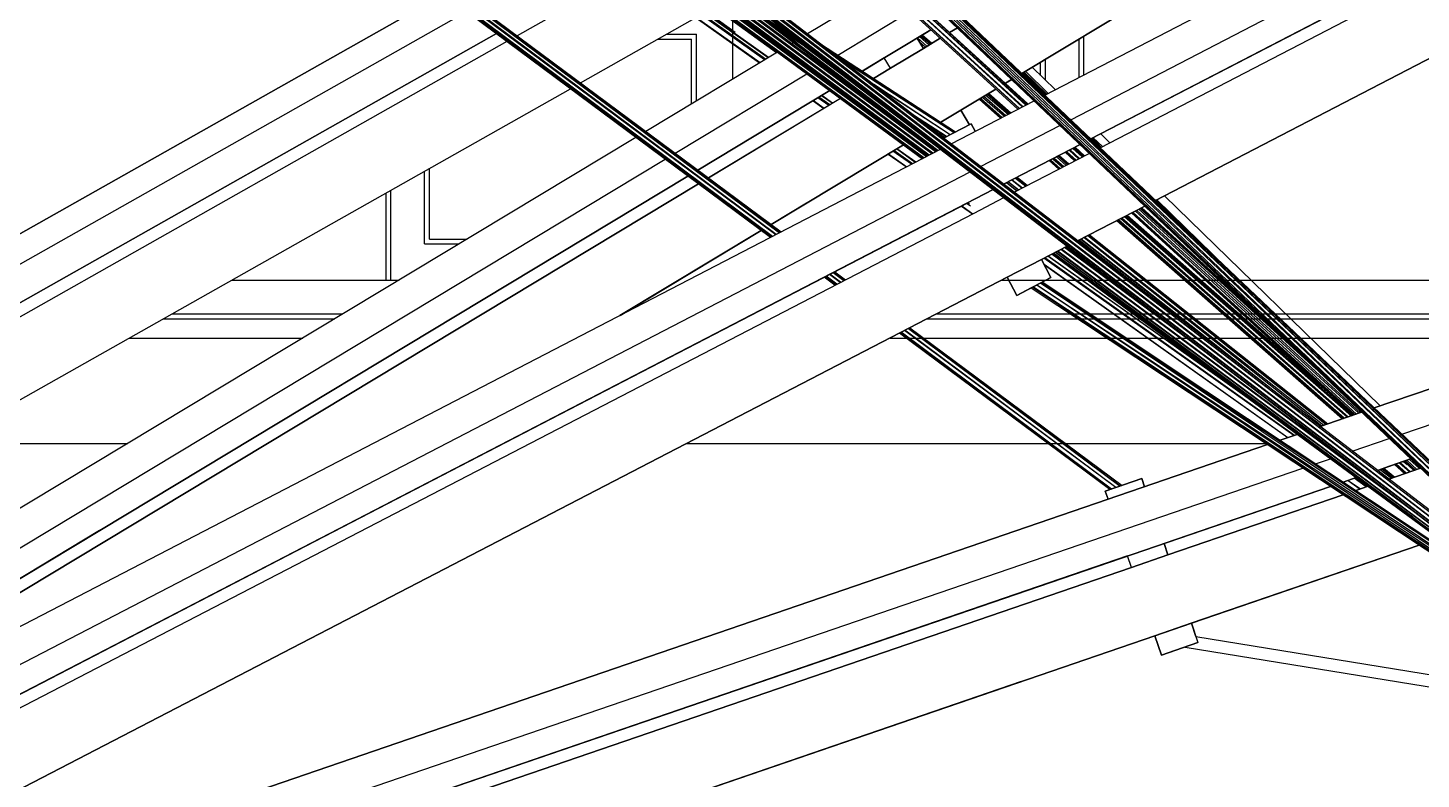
# Model space of a CAD drawing. Extents: x -43 to 90, y 6 to 81.
# Drawn here: x -15.716 to -12.824, y 67.589 to 69.148 of the extents above; entities that cross this region are included whole.
import ezdxf

# ---------------------------------------------------------------- set-up
doc = ezdxf.new("R2010")
doc.units = 0
doc.header["$LTSCALE"] = 0.1
doc.header["$MEASUREMENT"] = 0
doc.layers.add('cobertura nova', color=4, linetype='CONTINUOUS')
doc.layers.add('visto', color=9, linetype='CONTINUOUS')

msp = doc.modelspace()

# ---------------------------------------------------------------- linework, layer by layer
at = {"layer": 'cobertura nova'}
for p, q in [((-18.0309, 72.1236), (-12.348, 67.7684)), ((-12.3445, 67.7697), (-18.0309, 72.1236)), ((-12.336, 67.7728), (-18.0268, 72.1304)), ((-12.3444, 67.7697), (-18.0268, 72.1304)), ((-12.3274, 67.7759), (-18.0227, 72.1373)), ((-12.3358, 67.7729), (-18.0227, 72.1373)), ((-12.3216, 67.7755), (-18.0211, 72.1401)), ((-12.3273, 67.7759), (-18.0211, 72.1401)), ((-18.0326, 72.1208), (-12.3481, 67.7684)), ((-15.2977, 70.5898), (-12.4314, 67.8596)), ((-12.4085, 67.8421), (-15.2977, 70.5898)), ((-12.35, 67.7972), (-15.2932, 70.5962)), ((-12.4058, 67.84), (-15.2932, 70.5962)), ((-12.3151, 67.7749), (-15.2887, 70.6026)), ((-12.3483, 67.7959), (-15.2887, 70.6026)), ((-12.315, 67.7749), (-15.2868, 70.6053)), ((-15.2868, 70.6053), (-12.3099, 67.7744)), ((-15.2996, 70.5872), (-12.4327, 67.8606)), ((-12.3048, 67.7739), (-15.0773, 70.4061)), ((-13.6529, 69.0538), (-11.5873, 70.2978)), ((-11.5873, 70.2978), (-13.6529, 69.0538)), ((-13.6529, 69.0538), (-11.5873, 70.2978)), ((-11.5874, 70.2978), (-13.6529, 69.0538)), ((-11.5873, 70.2978), (-13.6529, 69.0538)), ((-13.6529, 69.0538), (-11.5873, 70.2978)), ((-14.084, 69.0975), (-15.6726, 70.1324)), ((-14.0859, 69.099), (-15.672, 70.1334)), ((-15.6708, 70.1351), (-14.1177, 69.1233)), ((-14.1231, 69.1274), (-15.6691, 70.1374)), ((-13.6052, 69.0085), (-11.4066, 70.1483)), ((-13.5515, 68.9575), (-11.3744, 70.0862)), ((-13.5096, 68.9177), (-11.3492, 70.0377)), ((-13.5096, 68.9177), (-11.3492, 70.0377)), ((-11.3493, 70.0377), (-13.5096, 68.9177)), ((-13.5096, 68.9177), (-11.3493, 70.0377)), ((-11.3492, 70.0377), (-13.5096, 68.9177)), ((-11.3492, 70.0377), (-13.5096, 68.9177)), ((-13.5096, 68.9177), (-11.3492, 70.0377)), ((-11.3492, 70.0377), (-13.5096, 68.9177)), ((-13.5096, 68.9177), (-11.3492, 70.0377)), ((-13.5096, 68.9177), (-11.3492, 70.0377)), ((-11.3492, 70.0377), (-13.5096, 68.9177)), ((-13.5096, 68.9177), (-11.3492, 70.0377)), ((-11.3492, 70.0377), (-13.5096, 68.9177)), ((-11.3492, 70.0377), (-13.5096, 68.9177)), ((-13.5096, 68.9177), (-11.3492, 70.0377)), ((-13.5096, 68.9177), (-11.3492, 70.0377)), ((-11.3492, 70.0377), (-13.5096, 68.9177)), ((-13.5096, 68.9177), (-11.3492, 70.0377)), ((-11.3492, 70.0377), (-13.5096, 68.9177)), ((-13.5096, 68.9177), (-11.3492, 70.0377)), ((-11.3492, 70.0377), (-13.5096, 68.9177)), ((-13.5096, 68.9177), (-11.3492, 70.0377)), ((-13.5096, 68.9177), (-11.3492, 70.0377)), ((-13.5096, 68.9177), (-11.3492, 70.0377)), ((-13.5096, 68.9177), (-11.3492, 70.0377)), ((-11.3492, 70.0377), (-13.5096, 68.9177)), ((-13.5096, 68.9177), (-11.3492, 70.0377)), ((-13.5096, 68.9177), (-11.3492, 70.0377)), ((-13.5096, 68.9177), (-11.3492, 70.0377)), ((-11.3492, 70.0377), (-13.5096, 68.9177)), ((-11.3492, 70.0377), (-13.5096, 68.9177)), ((-11.3492, 70.0377), (-13.5096, 68.9177)), ((-13.5096, 68.9177), (-11.3492, 70.0377)), ((-11.3492, 70.0377), (-13.5096, 68.9177)), ((-11.3492, 70.0377), (-13.5096, 68.9177)), ((-13.4904, 68.8995), (-11.4087, 69.9787)), ((-14.1746, 68.7134), (-15.8141, 69.9322)), ((-14.1742, 68.7136), (-15.8133, 69.9333)), ((-15.8122, 69.9348), (-14.1714, 68.715)), ((-14.1703, 68.7156), (-15.8102, 69.9376)), ((-14.1636, 68.7191), (-15.8077, 69.9413)), ((-14.1625, 68.7196), (-15.8057, 69.9441)), ((-15.8031, 69.9477), (-14.1558, 68.7231)), ((-14.1554, 68.7233), (-15.8023, 69.9489)), ((-15.8012, 69.9504), (-14.1526, 68.7248)), ((-15.8012, 69.9504), (-14.1526, 68.7248)), ((-13.3753, 68.7902), (-11.3397, 69.8455)), ((-11.3397, 69.8455), (-13.3753, 68.7902)), ((-14.745, 69.5281), (-13.8592, 68.8768)), ((-14.7171, 69.51), (-13.8569, 68.878)), ((-13.8561, 68.8785), (-14.6974, 69.4972)), ((-14.6286, 69.4523), (-13.8694, 68.8953)), ((-14.5588, 69.4068), (-13.8506, 68.8813)), ((-14.5417, 69.3957), (-13.8497, 68.8818)), ((-13.8474, 68.8829), (-14.5147, 69.3781)), ((-13.8454, 68.884), (-14.4745, 69.3519)), ((-14.4209, 69.2899), (-14.7003, 69.132)), ((-13.8398, 68.8869), (-14.4083, 69.3088)), ((-14.012, 69.2999), (-13.6611, 68.9796)), ((-13.658, 68.9811), (-14.0091, 69.3016)), ((-14.0091, 69.3015), (-13.6587, 68.9808)), ((-13.6507, 68.985), (-14.002, 69.3056)), ((-13.6522, 68.9842), (-14.002, 69.3055)), ((-13.6448, 68.988), (-13.9949, 69.3096)), ((-13.6433, 68.9888), (-13.9948, 69.3096)), ((-13.6402, 68.9904), (-13.9919, 69.3113)), ((-13.6409, 68.99), (-13.9919, 69.3113)), ((-13.8378, 68.888), (-14.3699, 69.2838)), ((-13.8322, 68.8909), (-14.302, 69.2395)), ((-13.9377, 69.232), (-14.0977, 69.1356)), ((-17.2921, 67.8396), (-14.8529, 69.2176)), ((-14.8529, 69.2176), (-17.2921, 67.8396)), ((-13.8313, 68.8913), (-14.2867, 69.2295)), ((-13.829, 68.8925), (-14.258, 69.2109)), ((-17.3658, 67.7352), (-14.805, 69.182)), ((-14.5687, 69.0341), (-14.2884, 69.1924)), ((-14.5686, 69.0341), (-14.2884, 69.1924)), ((-14.1869, 69.0819), (-14.3186, 69.1754)), ((-14.1847, 69.0832), (-14.3161, 69.1768)), ((-14.1797, 69.0862), (-14.3112, 69.1795)), ((-14.1788, 69.0868), (-14.3102, 69.1801)), ((-14.2481, 69.1387), (-14.3076, 69.1816)), ((-14.1623, 69.0967), (-14.2923, 69.1903)), ((-14.0348, 69.0918), (-13.8837, 69.1828)), ((-12.9801, 69.1922), (-13.5096, 68.9177)), ((-14.3291, 69.1694), (-14.1971, 69.0757)), ((-14.3281, 69.17), (-14.1962, 69.0763)), ((-14.1968, 69.171), (-13.8982, 68.9439)), ((-14.1741, 69.1562), (-13.8279, 68.8931)), ((-13.8269, 68.8936), (-14.1598, 69.1469)), ((-13.8417, 69.1444), (-13.984, 69.0587)), ((-13.8417, 69.1444), (-13.984, 69.0587)), ((-13.984, 69.0587), (-13.8417, 69.1444)), ((-13.8417, 69.1444), (-13.984, 69.0587)), ((-13.984, 69.0587), (-13.8417, 69.1444)), ((-13.8417, 69.1444), (-13.984, 69.0587)), ((-13.984, 69.0587), (-13.8417, 69.1444)), ((-13.984, 69.0587), (-13.8417, 69.1444)), ((-13.8417, 69.1444), (-13.984, 69.0587)), ((-13.984, 69.0587), (-13.8417, 69.1444)), ((-13.984, 69.0587), (-13.8417, 69.1444)), ((-13.8417, 69.1444), (-13.984, 69.0587)), ((-13.8417, 69.1444), (-13.8701, 69.1272)), ((-13.8701, 69.1272), (-13.8417, 69.1444)), ((-13.8417, 69.1444), (-13.8701, 69.1272)), ((-13.8701, 69.1272), (-13.8417, 69.1444)), ((-13.8701, 69.1272), (-13.8417, 69.1444)), ((-13.8417, 69.1444), (-13.8701, 69.1272)), ((-13.8417, 69.1444), (-13.8701, 69.1272)), ((-13.8701, 69.1272), (-13.8417, 69.1444)), ((-13.8701, 69.1272), (-13.8417, 69.1444)), ((-13.8417, 69.1444), (-13.8701, 69.1272)), ((-13.8701, 69.1272), (-13.8417, 69.1444)), ((-13.8417, 69.1444), (-13.8701, 69.1272)), ((-13.8701, 69.1272), (-13.8416, 69.1444)), ((-13.8416, 69.1444), (-13.8701, 69.1272)), ((-13.8701, 69.1272), (-13.8416, 69.1444)), ((-13.8417, 69.1444), (-13.8701, 69.1272)), ((-13.8416, 69.1444), (-13.8701, 69.1272)), ((-13.8701, 69.1272), (-13.8417, 69.1444)), ((-13.8416, 69.1444), (-13.8701, 69.1272)), ((-13.8701, 69.1272), (-13.8416, 69.1444)), ((-13.8701, 69.1272), (-13.8417, 69.1444)), ((-13.8417, 69.1444), (-13.8701, 69.1272)), ((-13.8417, 69.1444), (-13.8701, 69.1272)), ((-13.8701, 69.1272), (-13.8417, 69.1444)), ((-13.8417, 69.1444), (-13.8701, 69.1272)), ((-13.8701, 69.1272), (-13.8417, 69.1444)), ((-13.8701, 69.1272), (-13.8417, 69.1444)), ((-13.7867, 69.1483), (-13.8027, 69.1386)), ((-13.8027, 69.1387), (-13.7867, 69.1483)), ((-17.4603, 67.6015), (-14.7435, 69.1363)), ((-14.7435, 69.1363), (-17.4603, 67.6015)), ((-17.4603, 67.6014), (-14.7435, 69.1363)), ((-17.4603, 67.6014), (-14.7435, 69.1363)), ((-14.7435, 69.1363), (-17.4603, 67.6014)), ((-14.7435, 69.1363), (-17.4603, 67.6014)), ((-17.4603, 67.6014), (-14.7435, 69.1363)), ((-14.7435, 69.1363), (-17.4603, 67.6014)), ((-17.4603, 67.6014), (-14.7435, 69.1363)), ((-17.4603, 67.6014), (-14.7435, 69.1363)), ((-17.4603, 67.6014), (-14.7435, 69.1363)), ((-14.7435, 69.1363), (-17.4603, 67.6014)), ((-14.7435, 69.1363), (-17.4603, 67.6014)), ((-14.7435, 69.1363), (-17.4603, 67.6014)), ((-14.7435, 69.1363), (-17.4603, 67.6014)), ((-17.4603, 67.6014), (-14.7435, 69.1363)), ((-17.4603, 67.6015), (-14.7435, 69.1363)), ((-17.4603, 67.6014), (-14.7435, 69.1363)), ((-14.7435, 69.1363), (-17.4603, 67.6014)), ((-17.4603, 67.6014), (-14.7435, 69.1363)), ((-17.4603, 67.6014), (-14.7435, 69.1363)), ((-14.7435, 69.1363), (-17.4603, 67.6014)), ((-14.7435, 69.1363), (-17.4603, 67.6014)), ((-17.4603, 67.6014), (-14.7435, 69.1363)), ((-17.4603, 67.6014), (-14.7435, 69.1363)), ((-14.7435, 69.1363), (-17.4603, 67.6014)), ((-17.4603, 67.6014), (-14.7435, 69.1363)), ((-14.7435, 69.1363), (-17.4603, 67.6015)), ((-17.4603, 67.6015), (-14.7435, 69.1363)), ((-14.7435, 69.1363), (-17.4603, 67.6015)), ((-17.4603, 67.6015), (-14.7435, 69.1363)), ((-14.7435, 69.1363), (-17.4603, 67.6015)), ((-17.3475, 67.6652), (-14.7435, 69.1363)), ((-14.7216, 69.12), (-16.441, 68.1486)), ((-14.127, 69.1179), (-14.1302, 69.116)), ((-14.0728, 69.1165), (-13.7903, 68.9325)), ((-14.0727, 69.1165), (-13.7903, 68.9325)), ((-13.8701, 69.1272), (-13.8572, 69.1058)), ((-13.8572, 69.1058), (-13.8701, 69.1272)), ((-13.8572, 69.1058), (-13.8701, 69.1272)), ((-13.8701, 69.1272), (-13.8572, 69.1058)), ((-13.8572, 69.1058), (-13.8701, 69.1272)), ((-13.8701, 69.1272), (-13.8572, 69.1058)), ((-13.8695, 69.1276), (-13.8498, 69.1103)), ((-13.8657, 69.1199), (-13.8527, 69.1085)), ((-13.8654, 69.1301), (-13.8457, 69.1128)), ((-13.8625, 69.1318), (-13.8428, 69.1145)), ((-13.8411, 69.1155), (-13.8608, 69.1328)), ((-13.8596, 69.1336), (-13.8399, 69.1163)), ((-13.8224, 69.1268), (-13.8572, 69.1058)), ((-13.8572, 69.1058), (-13.8224, 69.1268)), ((-14.1601, 69.0981), (-14.4333, 68.9335)), ((-14.104, 69.1105), (-13.8217, 68.8963)), ((-13.7935, 68.9308), (-14.0407, 69.092)), ((-14.039, 69.0906), (-13.7936, 68.9308)), ((-13.984, 69.0587), (-13.9386, 69.086)), ((-13.984, 69.0587), (-13.9386, 69.086)), ((-13.9386, 69.086), (-13.984, 69.0587)), ((-13.984, 69.0587), (-13.9386, 69.086)), ((-13.9386, 69.086), (-13.984, 69.0587)), ((-13.9386, 69.086), (-13.9839, 69.0587)), ((-13.9839, 69.0587), (-13.9386, 69.086)), ((-13.9386, 69.086), (-13.9839, 69.0587)), ((-13.9839, 69.0587), (-13.9386, 69.086)), ((-13.9839, 69.0587), (-13.9386, 69.086)), ((-13.9386, 69.086), (-13.9839, 69.0587)), ((-13.9386, 69.086), (-13.9839, 69.0587)), ((-13.9839, 69.0587), (-13.9386, 69.086)), ((-13.9386, 69.086), (-13.9839, 69.0587)), ((-13.9839, 69.0587), (-13.9386, 69.086)), ((-13.9386, 69.086), (-13.9839, 69.0587)), ((-13.9386, 69.086), (-13.9839, 69.0587)), ((-13.9839, 69.0587), (-13.9386, 69.086)), ((-13.9386, 69.086), (-13.9839, 69.0587)), ((-13.9839, 69.0587), (-13.9386, 69.086)), ((-13.9839, 69.0587), (-13.9386, 69.086)), ((-13.9386, 69.086), (-13.9839, 69.0587)), ((-13.9386, 69.086), (-13.9839, 69.0587)), ((-13.9839, 69.0587), (-13.9386, 69.086)), ((-13.9386, 69.086), (-13.9839, 69.0587)), ((-13.9839, 69.0587), (-13.9386, 69.086)), ((-13.9839, 69.0587), (-13.9386, 69.086)), ((-13.9257, 69.0646), (-13.9386, 69.086)), ((-13.8572, 69.1058), (-13.9257, 69.0645)), ((-13.9257, 69.0646), (-13.8572, 69.1058)), ((-13.8568, 69.1061), (-13.8579, 69.107)), ((-13.8572, 69.1058), (-13.8572, 69.1058)), ((-14.0694, 69.0709), (-14.0671, 69.0723)), ((-13.9607, 69.0435), (-13.9257, 69.0646)), ((-13.9257, 69.0645), (-13.9607, 69.0435)), ((-13.6009, 69.0108), (-13.6481, 69.0567)), ((-13.5984, 69.0121), (-13.6456, 69.0581)), ((-13.5832, 69.0199), (-13.6313, 69.0667)), ((-14.8866, 69.0555), (-16.1907, 68.3187)), ((-14.3726, 68.8883), (-14.099, 69.0531)), ((-14.022, 69.0357), (-14.0203, 69.0367)), ((-14.0203, 69.0367), (-14.022, 69.0357)), ((-14.022, 69.0357), (-14.0203, 69.0367)), ((-14.0203, 69.0367), (-14.022, 69.0357)), ((-14.0203, 69.0367), (-14.022, 69.0357)), ((-14.0203, 69.0367), (-14.022, 69.0357)), ((-14.022, 69.0357), (-14.0203, 69.0367)), ((-14.0203, 69.0367), (-14.022, 69.0357)), ((-14.022, 69.0357), (-14.0203, 69.0368)), ((-14.0203, 69.0368), (-14.022, 69.0357)), ((-14.022, 69.0357), (-14.0203, 69.0367)), ((-14.022, 69.0357), (-14.0203, 69.0367)), ((-14.0203, 69.0367), (-14.022, 69.0357)), ((-14.022, 69.0357), (-14.0203, 69.0367)), ((-14.022, 69.0357), (-14.0203, 69.0368)), ((-14.0203, 69.0368), (-14.022, 69.0357)), ((-14.0203, 69.0367), (-14.022, 69.0357)), ((-14.022, 69.0357), (-14.0203, 69.0367)), ((-14.0203, 69.0367), (-14.022, 69.0357)), ((-14.022, 69.0357), (-14.0203, 69.0367)), ((-14.022, 69.0357), (-14.0203, 69.0367)), ((-14.0203, 69.0367), (-14.022, 69.0357)), ((-14.0203, 69.0367), (-14.022, 69.0357)), ((-14.022, 69.0357), (-14.0203, 69.0367)), ((-14.022, 69.0357), (-14.0203, 69.0367)), ((-14.0203, 69.0367), (-14.022, 69.0357)), ((-14.022, 69.0357), (-14.0203, 69.0367)), ((-14.0203, 69.0367), (-14.022, 69.0357)), ((-14.0203, 69.0367), (-14.022, 69.0357)), ((-14.022, 69.0357), (-14.0203, 69.0367)), ((-14.0203, 69.0367), (-14.022, 69.0357)), ((-14.022, 69.0357), (-14.0203, 69.0367)), ((-14.022, 69.0357), (-14.0203, 69.0367)), ((-14.0203, 69.0367), (-14.022, 69.0357)), ((-14.0203, 69.0367), (-14.022, 69.0357)), ((-14.022, 69.0357), (-14.0203, 69.0367)), ((-14.0203, 69.0367), (-14.022, 69.0357)), ((-14.022, 69.0357), (-14.0203, 69.0367)), ((-14.022, 69.0357), (-14.0203, 69.0367)), ((-13.8015, 68.9266), (-13.9604, 69.0305)), ((-13.8015, 68.9266), (-13.9575, 69.0283)), ((-13.6871, 69.0332), (-13.6739, 69.0411)), ((-13.6739, 69.0411), (-13.6871, 69.0332)), ((-13.6871, 69.0332), (-13.6739, 69.0411)), ((-13.674, 69.0411), (-13.6871, 69.0332)), ((-13.6739, 69.0411), (-13.6871, 69.0332)), ((-13.6871, 69.0332), (-13.6739, 69.0411)), ((-13.6509, 69.0549), (-13.6039, 69.0092)), ((-13.6499, 69.0555), (-13.6029, 69.0097)), ((-12.9215, 68.3594), (-10.9014, 69.0518)), ((-10.9014, 69.0518), (-12.9215, 68.3594)), ((-16.3672, 68.018), (-14.5899, 69.0221)), ((-16.3672, 68.018), (-14.5899, 69.0221)), ((-14.0513, 69.0181), (-14.3252, 68.8531)), ((-14.3252, 68.8531), (-14.0513, 69.0181)), ((-14.0513, 69.0181), (-14.3252, 68.8531)), ((-14.3252, 68.8531), (-14.0513, 69.0181)), ((-14.3252, 68.8531), (-14.0513, 69.0181)), ((-14.0513, 69.0181), (-14.3252, 68.8531)), ((-14.0513, 69.0181), (-14.3252, 68.8531)), ((-14.3252, 68.8531), (-14.0513, 69.0181)), ((-14.3252, 68.8531), (-14.0513, 69.0181)), ((-14.0513, 69.0181), (-14.3252, 68.8531)), ((-14.3252, 68.8531), (-14.0513, 69.0181)), ((-14.0513, 69.0181), (-14.3252, 68.8531)), ((-14.0513, 69.0181), (-14.3252, 68.8531)), ((-14.0513, 69.0181), (-14.3252, 68.8531)), ((-14.3252, 68.8531), (-14.0513, 69.0181)), ((-14.0513, 69.0181), (-14.3252, 68.8531)), ((-14.3252, 68.8531), (-14.0513, 69.0181)), ((-14.0513, 69.0181), (-14.3252, 68.8531)), ((-14.3252, 68.8531), (-14.0513, 69.0181)), ((-14.0513, 69.0181), (-14.3252, 68.8531)), ((-14.3252, 68.8531), (-14.0513, 69.0181)), ((-14.0513, 69.0181), (-14.3252, 68.8531)), ((-14.0513, 69.0181), (-14.3252, 68.8531)), ((-14.3252, 68.8531), (-14.0513, 69.0181)), ((-14.0513, 69.0181), (-14.3252, 68.8531)), ((-14.3252, 68.8531), (-14.0513, 69.0181)), ((-14.3252, 68.8531), (-14.0513, 69.0181)), ((-14.0513, 69.0181), (-14.3252, 68.8531)), ((-14.0513, 69.0181), (-14.3252, 68.8531)), ((-14.3252, 68.8531), (-14.0513, 69.0181)), ((-14.0513, 69.0181), (-14.3252, 68.8531)), ((-14.3252, 68.8531), (-14.0513, 69.0181)), ((-14.3252, 68.8531), (-14.0513, 69.0181)), ((-14.3252, 68.8531), (-14.0513, 69.0181)), ((-14.3252, 68.8531), (-14.0513, 69.0181)), ((-14.0513, 69.0181), (-14.3252, 68.8531)), ((-14.3252, 68.8531), (-14.0513, 69.0181)), ((-14.3252, 68.8531), (-14.0513, 69.0181)), ((-14.0513, 69.0181), (-14.3252, 68.8531)), ((-14.3035, 68.837), (-14.0295, 69.0021)), ((-14.0295, 69.002), (-14.3035, 68.837)), ((-14.0538, 68.9874), (-14.0761, 69.0032)), ((-14.0517, 68.9887), (-14.0739, 69.0045)), ((-14.0466, 68.9917), (-14.0689, 69.0075)), ((-14.0458, 68.9923), (-14.068, 69.008)), ((-14.0302, 69.0016), (-14.0523, 69.0175)), ((-13.9989, 69.0205), (-14.0003, 69.0196)), ((-14.0003, 69.0196), (-13.9989, 69.0205)), ((-13.7798, 68.9773), (-13.7068, 69.0213)), ((-13.7068, 69.0213), (-13.7798, 68.9773)), ((-13.7798, 68.9773), (-13.7068, 69.0213)), ((-13.7068, 69.0213), (-13.7798, 68.9773)), ((-13.7068, 69.0213), (-13.7798, 68.9773)), ((-13.7798, 68.9773), (-13.7068, 69.0213)), ((-13.7416, 69.0003), (-13.6969, 68.961)), ((-13.7398, 69.0014), (-13.6949, 68.962)), ((-13.6938, 68.9626), (-13.7387, 69.0021)), ((-13.7343, 69.0047), (-13.6891, 68.965)), ((-13.7316, 69.0063), (-13.6863, 68.9665)), ((-13.7273, 69.0089), (-13.6816, 68.9689)), ((-13.7246, 69.0105), (-13.6789, 68.9703)), ((-13.677, 68.9713), (-13.7228, 69.0116)), ((-13.7217, 69.0123), (-13.6758, 68.9719)), ((-14.0862, 68.9971), (-14.064, 68.9813)), ((-14.0853, 68.9976), (-14.0631, 68.9818)), ((-13.821, 68.9525), (-13.7798, 68.9773)), ((-13.821, 68.9525), (-13.7798, 68.9773)), ((-13.7798, 68.9773), (-13.821, 68.9525)), ((-13.7798, 68.9773), (-13.821, 68.9525)), ((-13.7999, 68.9076), (-13.6275, 68.9969)), ((-13.7798, 68.9773), (-13.7617, 68.9473)), ((-13.7617, 68.9473), (-13.7798, 68.9773)), ((-13.7798, 68.9773), (-13.7798, 68.9773)), ((-13.7617, 68.9473), (-13.7798, 68.9773)), ((-13.7798, 68.9773), (-13.7798, 68.9773)), ((-13.7798, 68.9773), (-13.7798, 68.9773)), ((-13.7798, 68.9773), (-13.7798, 68.9773)), ((-13.7798, 68.9773), (-13.7798, 68.9773)), ((-13.7798, 68.9773), (-13.7798, 68.9773)), ((-13.7798, 68.9773), (-13.7798, 68.9773)), ((-12.8642, 68.305), (-10.8787, 68.9856)), ((-13.8094, 68.9225), (-13.8776, 68.9671)), ((-13.8762, 68.966), (-13.8094, 68.9225)), ((-13.7579, 68.9492), (-13.8154, 68.9194)), ((-13.8154, 68.9194), (-13.7579, 68.9492)), ((-13.7498, 68.9336), (-13.7579, 68.9492)), ((-13.7579, 68.9492), (-13.7579, 68.9492)), ((-13.7498, 68.9336), (-13.7579, 68.9492)), ((-13.7579, 68.9492), (-13.7579, 68.9492)), ((-13.7579, 68.9492), (-13.7579, 68.9492)), ((-13.7579, 68.9492), (-13.7579, 68.9492)), ((-13.7579, 68.9492), (-13.7579, 68.9492)), ((-13.7498, 68.9336), (-13.7579, 68.9492)), ((-13.7579, 68.9492), (-13.7498, 68.9336)), ((-13.7385, 68.8606), (-13.5739, 68.9459)), ((-14.454, 68.921), (-18.0639, 66.7468)), ((-13.8127, 68.9208), (-13.8428, 68.9404)), ((-13.8127, 68.9208), (-13.8425, 68.9402)), ((-13.842, 68.9398), (-13.842, 68.9399)), ((-13.842, 68.9398), (-13.842, 68.9399)), ((-13.842, 68.9399), (-13.842, 68.9398)), ((-13.842, 68.9399), (-13.842, 68.9398)), ((-13.5089, 68.9181), (-13.49, 68.8997)), ((-13.488, 68.9008), (-13.5068, 68.9192)), ((-13.4857, 68.902), (-13.5045, 68.9204)), ((-13.4703, 68.91), (-13.4892, 68.9283)), ((-18.1193, 66.6684), (-13.8214, 68.8965)), ((-14.1734, 68.7403), (-13.8986, 68.9058)), ((-13.8986, 68.9058), (-14.1734, 68.7403)), ((-14.1734, 68.7403), (-13.8986, 68.9058)), ((-13.8986, 68.9058), (-14.1734, 68.7403)), ((-14.1734, 68.7403), (-13.8986, 68.9058)), ((-13.8986, 68.9058), (-14.1734, 68.7403)), ((-13.9305, 68.8865), (-13.8925, 68.8596)), ((-13.9297, 68.887), (-13.8917, 68.86)), ((-13.8817, 68.8652), (-13.9203, 68.8927)), ((-13.8796, 68.8663), (-13.9184, 68.8938)), ((-13.874, 68.8692), (-13.9132, 68.897)), ((-13.8731, 68.8696), (-13.9124, 68.8975)), ((-13.6906, 68.8239), (-13.532, 68.9061)), ((-13.6906, 68.8239), (-13.532, 68.9061)), ((-13.532, 68.9061), (-13.6906, 68.8239)), ((-13.6906, 68.8239), (-13.532, 68.9061)), ((-13.532, 68.9061), (-13.6906, 68.8239)), ((-13.532, 68.9061), (-13.6906, 68.8239)), ((-13.6906, 68.8239), (-13.532, 68.9061)), ((-13.532, 68.9061), (-13.6906, 68.8239)), ((-13.6906, 68.8239), (-13.532, 68.9061)), ((-13.6906, 68.8239), (-13.532, 68.9061)), ((-13.532, 68.9061), (-13.6906, 68.8239)), ((-13.6906, 68.8239), (-13.532, 68.9061)), ((-13.532, 68.9061), (-13.6906, 68.8239)), ((-13.532, 68.9061), (-13.6906, 68.8239)), ((-13.532, 68.9061), (-13.6906, 68.8239)), ((-13.6906, 68.8239), (-13.532, 68.9061)), ((-13.6906, 68.8239), (-13.532, 68.9061)), ((-13.532, 68.9061), (-13.6906, 68.8239)), ((-13.6906, 68.8239), (-13.532, 68.9061)), ((-13.532, 68.9061), (-13.6906, 68.8239)), ((-13.6906, 68.8239), (-13.532, 68.9061)), ((-13.532, 68.9061), (-13.6906, 68.8239)), ((-13.6906, 68.8239), (-13.532, 68.9061)), ((-13.6906, 68.8239), (-13.532, 68.9061)), ((-13.6906, 68.8239), (-13.532, 68.9061)), ((-13.6906, 68.8239), (-13.532, 68.9061)), ((-13.532, 68.9061), (-13.6906, 68.8239)), ((-13.6906, 68.8239), (-13.532, 68.9061)), ((-13.6906, 68.8239), (-13.532, 68.9061)), ((-13.6906, 68.8239), (-13.532, 68.9061)), ((-13.532, 68.9061), (-13.6906, 68.8239)), ((-13.532, 68.9061), (-13.6906, 68.8239)), ((-13.532, 68.9061), (-13.6906, 68.8239)), ((-13.6906, 68.8239), (-13.532, 68.9061)), ((-13.532, 68.9061), (-13.6906, 68.8239)), ((-13.532, 68.9061), (-13.6906, 68.8239)), ((-13.6687, 68.8071), (-13.5129, 68.8879)), ((-13.5754, 68.8836), (-13.5553, 68.8659)), ((-13.563, 68.89), (-13.5433, 68.8721)), ((-13.5608, 68.8912), (-13.5411, 68.8732)), ((-13.5403, 68.8737), (-13.5599, 68.8916)), ((-13.535, 68.8764), (-13.5545, 68.8944)), ((-13.5329, 68.8775), (-13.5526, 68.8954)), ((-13.5276, 68.8803), (-13.5472, 68.8982)), ((-13.5255, 68.8813), (-13.5452, 68.8993)), ((-13.5233, 68.8825), (-13.543, 68.9004)), ((-13.5225, 68.8829), (-13.5421, 68.9009)), ((-17.6818, 66.8952), (-14.3932, 68.8759)), ((-13.5965, 68.8727), (-13.5764, 68.855)), ((-13.5945, 68.8737), (-13.5743, 68.856)), ((-13.5733, 68.8566), (-13.5934, 68.8743)), ((-13.5885, 68.8768), (-13.5683, 68.8591)), ((-13.586, 68.8781), (-13.5658, 68.8604)), ((-13.5811, 68.8807), (-13.5609, 68.863)), ((-13.5785, 68.882), (-13.5584, 68.8643)), ((-13.5564, 68.8653), (-13.5765, 68.883)), ((-18.2071, 66.544), (-13.76, 68.8494)), ((-16.9221, 67.2891), (-14.3459, 68.8407)), ((-14.3459, 68.8407), (-16.9221, 67.2891)), ((-16.9221, 67.2891), (-14.3459, 68.8407)), ((-14.3459, 68.8407), (-16.9221, 67.2891)), ((-16.922, 67.2891), (-14.3459, 68.8407)), ((-16.922, 67.2891), (-14.3459, 68.8407)), ((-14.3459, 68.8407), (-16.922, 67.2891)), ((-16.922, 67.2891), (-14.3459, 68.8407)), ((-14.3459, 68.8407), (-16.922, 67.2891)), ((-14.3459, 68.8407), (-16.922, 67.2891)), ((-14.3459, 68.8407), (-16.922, 67.2891)), ((-16.922, 67.2891), (-14.3459, 68.8407)), ((-14.3459, 68.8407), (-16.922, 67.2891)), ((-16.922, 67.2891), (-14.3459, 68.8407)), ((-16.922, 67.2891), (-14.3459, 68.8407)), ((-14.3459, 68.8407), (-16.922, 67.2891)), ((-16.922, 67.2891), (-14.3459, 68.8407)), ((-14.3459, 68.8407), (-16.9219, 67.2892)), ((-16.9219, 67.2892), (-14.3459, 68.8407)), ((-14.3459, 68.8407), (-16.9219, 67.2892)), ((-16.9219, 67.2892), (-14.3459, 68.8407)), ((-16.9219, 67.2891), (-14.3459, 68.8407)), ((-14.3459, 68.8407), (-16.9219, 67.2891)), ((-14.3459, 68.8407), (-16.9219, 67.2891)), ((-16.9219, 67.2892), (-14.3459, 68.8407)), ((-16.9219, 67.2892), (-14.3459, 68.8407)), ((-14.3459, 68.8407), (-16.9219, 67.2892)), ((-14.3459, 68.8407), (-16.9219, 67.2892)), ((-16.9219, 67.2891), (-14.3459, 68.8407)), ((-14.3459, 68.8407), (-16.9219, 67.2891)), ((-16.9219, 67.2891), (-14.3459, 68.8407)), ((-16.9219, 67.2891), (-14.3459, 68.8407)), ((-16.9218, 67.2892), (-14.3459, 68.8407)), ((-14.3459, 68.8407), (-16.9218, 67.2892)), ((-14.3459, 68.8407), (-16.9218, 67.2892)), ((-14.3459, 68.8407), (-16.9218, 67.2892)), ((-14.3459, 68.8407), (-16.9218, 67.2892)), ((-16.9218, 67.2892), (-14.3459, 68.8407)), ((-14.7188, 68.6161), (-14.3459, 68.8407)), ((-13.6845, 68.8271), (-13.663, 68.81)), ((-13.6842, 68.8272), (-13.6627, 68.8102)), ((-13.6598, 68.8117), (-13.6813, 68.8287)), ((-13.6807, 68.829), (-13.6592, 68.812)), ((-13.6736, 68.8327), (-13.6522, 68.8157)), ((-13.6731, 68.833), (-13.6515, 68.816)), ((-13.666, 68.8367), (-13.6445, 68.8196)), ((-13.6442, 68.8198), (-13.6657, 68.8368)), ((-13.6628, 68.8383), (-13.6414, 68.8213)), ((-18.2756, 66.447), (-13.7121, 68.8128)), ((-18.2756, 66.447), (-13.7121, 68.8128)), ((-18.2756, 66.447), (-13.7121, 68.8128)), ((-13.7121, 68.8128), (-18.2756, 66.447)), ((-18.2756, 66.447), (-13.7121, 68.8128)), ((-13.7121, 68.8128), (-18.2756, 66.447)), ((-18.2756, 66.447), (-13.7121, 68.8128)), ((-13.7121, 68.8128), (-18.2756, 66.447)), ((-13.7121, 68.8128), (-18.2756, 66.447)), ((-14.3242, 68.8246), (-16.1867, 67.7028)), ((-16.1867, 67.7028), (-14.3242, 68.8246)), ((-12.9091, 68.3636), (-13.357, 68.7997)), ((-18.2757, 66.447), (-13.7635, 68.7861)), ((-13.7635, 68.7861), (-18.2757, 66.447)), ((-18.2757, 66.447), (-13.7635, 68.7861)), ((-13.7635, 68.7861), (-18.2757, 66.447)), ((-13.7635, 68.7861), (-18.2757, 66.447)), ((-18.2757, 66.447), (-13.7635, 68.7861)), ((-13.7635, 68.7861), (-18.2757, 66.447)), ((-18.2757, 66.447), (-13.7635, 68.7861)), ((-18.2757, 66.447), (-13.7635, 68.7861)), ((-13.7635, 68.7861), (-18.2757, 66.447)), ((-18.2757, 66.447), (-13.7635, 68.7861)), ((-13.7635, 68.7861), (-18.2757, 66.447)), ((-13.7635, 68.7861), (-18.2757, 66.447)), ((-13.7635, 68.7861), (-18.2757, 66.447)), ((-13.7635, 68.7861), (-18.2757, 66.447)), ((-18.2757, 66.447), (-13.7635, 68.7861)), ((-13.7635, 68.7861), (-18.2757, 66.447)), ((-18.2757, 66.447), (-13.7635, 68.7861)), ((-18.2757, 66.447), (-13.7635, 68.7861)), ((-18.2757, 66.447), (-13.7635, 68.7861)), ((-18.2757, 66.447), (-13.7635, 68.7861)), ((-13.7635, 68.7861), (-18.2757, 66.447)), ((-18.2757, 66.447), (-13.7635, 68.7861)), ((-18.2756, 66.447), (-13.7635, 68.7861)), ((-18.2756, 66.447), (-13.7635, 68.7861)), ((-13.7635, 68.7861), (-18.2756, 66.447)), ((-13.7635, 68.7861), (-18.2756, 66.447)), ((-14.0996, 68.7848), (-14.1734, 68.7403)), ((-13.7782, 68.7785), (-13.7553, 68.7622)), ((-13.7774, 68.7789), (-13.7545, 68.7626)), ((-13.7596, 68.7786), (-13.7674, 68.7841)), ((-13.7615, 68.7823), (-13.7655, 68.7851)), ((-13.752, 68.7639), (-13.6902, 68.796)), ((-13.5371, 68.7063), (-13.3979, 68.7785)), ((-13.3979, 68.7785), (-13.5371, 68.7064)), ((-12.9584, 68.3468), (-13.4174, 68.7684)), ((-12.9533, 68.3485), (-13.4148, 68.7697)), ((-12.95, 68.3496), (-13.41, 68.7722)), ((-13.0417, 68.4397), (-13.4074, 68.7736)), ((-13.0962, 68.4916), (-13.4054, 68.7746)), ((-13.1556, 68.5481), (-13.4044, 68.7752)), ((-13.3386, 68.7553), (-13.3747, 68.7905)), ((-13.2271, 68.6495), (-13.3726, 68.7916)), ((-16.0953, 67.5492), (-13.752, 68.7639)), ((-13.4555, 68.7486), (-12.9874, 68.3368)), ((-13.4534, 68.7498), (-12.9846, 68.3378)), ((-12.9839, 68.338), (-13.4524, 68.7502)), ((-13.4473, 68.7529), (-12.977, 68.3404)), ((-13.445, 68.7541), (-12.9754, 68.3409)), ((-13.4398, 68.7568), (-12.9685, 68.3433)), ((-13.4376, 68.758), (-12.9669, 68.3438)), ((-13.0074, 68.3829), (-13.4354, 68.7591)), ((-13.4345, 68.7596), (-13.033, 68.4063)), ((-13.4253, 68.7643), (-12.9652, 68.3444)), ((-13.4233, 68.7654), (-12.9638, 68.3449)), ((-12.9617, 68.3456), (-13.4222, 68.7659)), ((-14.1941, 68.7278), (-14.487, 68.5514)), ((-14.1941, 68.7278), (-14.4869, 68.5514)), ((-14.4869, 68.5514), (-14.1941, 68.7278)), ((-14.4867, 68.5515), (-14.1941, 68.7278)), ((-14.1941, 68.7278), (-14.4867, 68.5515)), ((-14.4867, 68.5515), (-14.1941, 68.7278)), ((-14.1941, 68.7278), (-14.4867, 68.5515)), ((-13.5297, 68.7102), (-13.0768, 68.3538)), ((-13.5234, 68.7135), (-13.0301, 68.3222)), ((-13.5221, 68.7142), (-13.0258, 68.3236)), ((-13.5157, 68.7174), (-13.0214, 68.3252)), ((-13.0196, 68.3258), (-13.5152, 68.7177)), ((-13.5126, 68.7191), (-13.0177, 68.3264)), ((-13.6119, 68.6676), (-13.5586, 68.6952)), ((-13.5586, 68.6952), (-13.6119, 68.6676)), ((-13.5829, 68.6826), (-12.5499, 67.9161)), ((-13.5821, 68.683), (-12.5474, 67.9144)), ((-12.4992, 67.8824), (-13.5797, 68.6843)), ((-12.4942, 67.8791), (-13.578, 68.6852)), ((-12.8341, 68.1405), (-13.5721, 68.6882)), ((-12.8778, 68.174), (-13.5704, 68.6891)), ((-13.2414, 68.4524), (-13.5645, 68.6922)), ((-13.2711, 68.4751), (-13.5638, 68.6925)), ((-13.4106, 68.5819), (-13.5613, 68.6938)), ((-13.5342, 68.7079), (-13.3962, 68.5984)), ((-13.5336, 68.7081), (-13.3528, 68.5652)), ((-13.245, 68.4826), (-13.531, 68.7095)), ((-13.683, 68.6307), (-13.6119, 68.6676)), ((-13.6119, 68.6676), (-13.683, 68.6307)), ((-13.6119, 68.6676), (-13.683, 68.6307)), ((-13.6177, 68.6646), (-13.6177, 68.6646)), ((-13.617, 68.6649), (-13.617, 68.6649)), ((-13.5924, 68.6299), (-13.6119, 68.6676)), ((-13.6119, 68.6676), (-13.6119, 68.6676)), ((-13.6119, 68.6676), (-13.5924, 68.6299)), ((-13.6119, 68.6676), (-13.6119, 68.6676)), ((-13.6119, 68.6676), (-13.6119, 68.6676)), ((-13.6119, 68.6676), (-13.6119, 68.6676)), ((-13.0884, 68.3022), (-13.6069, 68.6702)), ((-13.6068, 68.6577), (-13.1005, 68.298)), ((-13.6061, 68.6563), (-13.101, 68.2979)), ((-13.0872, 68.3026), (-13.6052, 68.6711)), ((-13.1461, 68.3525), (-13.5992, 68.6742)), ((-13.1693, 68.3696), (-13.5985, 68.6745)), ((-13.59, 68.6789), (-12.5774, 67.9344)), ((-13.5876, 68.6802), (-12.789, 68.0935)), ((-12.8416, 68.1325), (-13.5869, 68.6806)), ((-13.683, 68.6307), (-16.0262, 67.416)), ((-16.0262, 67.416), (-13.683, 68.6307)), ((-14.041, 68.6141), (-14.0634, 68.6307)), ((-14.0407, 68.6143), (-14.063, 68.6309)), ((-14.0601, 68.6323), (-14.0378, 68.6158)), ((-14.037, 68.6162), (-14.0592, 68.6328)), ((-14.03, 68.6198), (-14.0523, 68.6364)), ((-14.0292, 68.6202), (-14.0515, 68.6368)), ((-14.0446, 68.6404), (-14.0223, 68.6238)), ((-14.0219, 68.624), (-14.0442, 68.6406)), ((-14.0413, 68.6421), (-14.019, 68.6255)), ((-14.0413, 68.6421), (-14.019, 68.6255)), ((-13.6635, 68.5931), (-13.683, 68.6307)), ((-13.683, 68.6307), (-13.6635, 68.5931)), ((-13.6829, 68.6308), (-13.6829, 68.6308)), ((-13.5924, 68.6299), (-13.6635, 68.5931)), ((-13.6635, 68.5931), (-13.5924, 68.6299)), ((-13.6106, 68.6205), (-13.5924, 68.6299)), ((-13.5924, 68.6299), (-13.6106, 68.6205)), ((-13.5924, 68.6299), (-13.5924, 68.6299)), ((-13.6635, 68.5931), (-13.6334, 68.6087)), ((-13.6334, 68.6087), (-13.6635, 68.5931)), ((-13.6334, 68.6087), (-12.3614, 67.7653)), ((-13.6301, 68.6104), (-12.3611, 67.7654)), ((-12.3577, 67.7666), (-13.63, 68.6105)), ((-12.3571, 67.7668), (-13.6221, 68.6146)), ((-12.3564, 67.7748), (-13.622, 68.6146)), ((-12.3636, 67.7803), (-13.6141, 68.6187)), ((-12.4457, 67.8431), (-13.6139, 68.6188)), ((-12.4512, 67.8474), (-13.6106, 68.6205)), ((-13.6106, 68.6205), (-12.4828, 67.8715)), ((-17.4603, 67.6015), (-15.7054, 68.5929)), ((-13.6635, 68.5931), (-13.6635, 68.5931)), ((-13.6635, 68.5931), (-13.6635, 68.5931)), ((-13.6635, 68.5931), (-13.6635, 68.5931)), ((-13.4704, 68.1899), (-13.9071, 68.5145)), ((-13.4704, 68.1899), (-13.9069, 68.5147)), ((-13.9039, 68.5162), (-13.4667, 68.1912)), ((-13.4666, 68.1912), (-13.9032, 68.5165)), ((-13.4577, 68.1943), (-13.8961, 68.5202)), ((-13.4576, 68.1943), (-13.8955, 68.5206)), ((-13.8883, 68.5243), (-13.4486, 68.1974)), ((-13.4486, 68.1974), (-13.8881, 68.5244)), ((-13.8851, 68.5259), (-13.4449, 68.1987)), ((-13.8851, 68.5259), (-13.4449, 68.1987)), ((-18.2756, 66.447), (-14.3742, 68.4695)), ((-13.0338, 68.3209), (-12.9477, 68.3504)), ((-12.9477, 68.3504), (-13.0338, 68.3209)), ((-16.7134, 67.0597), (-13.1429, 68.2835)), ((-13.1429, 68.2835), (-16.7134, 67.0597)), ((-13.1167, 68.2925), (-13.0811, 68.3047)), ((-13.0811, 68.3047), (-13.1167, 68.2925)), ((-12.9671, 68.2698), (-12.8905, 68.296)), ((-13.0432, 68.2437), (-13.0124, 68.2542)), ((-12.8459, 68.2536), (-12.915, 68.2299)), ((-12.915, 68.2299), (-12.8459, 68.2536)), ((-12.915, 68.2299), (-12.8459, 68.2536)), ((-12.8459, 68.2536), (-12.915, 68.2299)), ((-12.915, 68.2299), (-12.8459, 68.2536)), ((-12.915, 68.2299), (-12.8459, 68.2536)), ((-12.8459, 68.2536), (-12.915, 68.2299)), ((-12.8459, 68.2536), (-12.915, 68.2299)), ((-12.915, 68.2299), (-12.8459, 68.2536)), ((-12.8459, 68.2536), (-12.915, 68.2299)), ((-12.8459, 68.2536), (-12.915, 68.2299)), ((-12.915, 68.2299), (-12.8459, 68.2536)), ((-12.915, 68.2299), (-12.8459, 68.2536)), ((-12.8459, 68.2536), (-12.915, 68.2299)), ((-12.915, 68.2299), (-12.8459, 68.2536)), ((-12.8459, 68.2536), (-12.915, 68.2299)), ((-12.915, 68.2299), (-12.8459, 68.2536)), ((-12.8459, 68.2536), (-12.915, 68.2299)), ((-12.915, 68.2299), (-12.8459, 68.2536)), ((-12.915, 68.2299), (-12.8459, 68.2536)), ((-12.8459, 68.2536), (-12.915, 68.2299)), ((-12.8459, 68.2536), (-12.915, 68.2299)), ((-12.915, 68.2299), (-12.8459, 68.2536)), ((-12.8459, 68.2536), (-12.915, 68.2299)), ((-12.8459, 68.2536), (-12.915, 68.2299)), ((-12.915, 68.2299), (-12.8459, 68.2536)), ((-12.8459, 68.2536), (-12.915, 68.2299)), ((-12.915, 68.2299), (-12.8459, 68.2536)), ((-12.915, 68.2299), (-12.8459, 68.2536)), ((-12.8459, 68.2536), (-12.915, 68.2299)), ((-12.8459, 68.2536), (-12.915, 68.2299)), ((-12.915, 68.2299), (-12.8459, 68.2536)), ((-12.8459, 68.2536), (-12.915, 68.2299)), ((-12.8459, 68.2536), (-12.915, 68.2299)), ((-12.915, 68.2299), (-12.8459, 68.2536)), ((-12.9018, 68.2344), (-12.8603, 68.2487)), ((-12.8603, 68.2487), (-12.9018, 68.2344)), ((-12.8605, 68.2486), (-12.8528, 68.2418)), ((-12.8603, 68.2487), (-12.8392, 68.2295)), ((-12.8591, 68.2491), (-12.8381, 68.2298)), ((-12.8357, 68.2306), (-12.8568, 68.2499)), ((-12.833, 68.2316), (-12.854, 68.2508)), ((-12.8273, 68.2335), (-12.8484, 68.2527)), ((-17.1347, 66.8414), (-13.0694, 68.2347)), ((-12.9142, 68.2302), (-12.8909, 68.2117)), ((-12.9092, 68.2319), (-12.8858, 68.2135)), ((-12.9054, 68.2332), (-12.8822, 68.2147)), ((-12.8801, 68.2155), (-12.9034, 68.2339)), ((-12.9018, 68.2344), (-12.8786, 68.216)), ((-12.8911, 68.2117), (-12.8255, 68.2342)), ((-12.8255, 68.2342), (-12.8911, 68.2117)), ((-12.8797, 68.242), (-12.8581, 68.223)), ((-12.8767, 68.243), (-12.8551, 68.224)), ((-12.8546, 68.2242), (-12.8762, 68.2432)), ((-12.869, 68.2457), (-12.8474, 68.2267)), ((-12.8677, 68.2461), (-12.8461, 68.2271)), ((-17.4633, 66.671), (-13.012, 68.1967)), ((-17.4633, 66.671), (-13.012, 68.1967)), ((-13.012, 68.1967), (-17.4633, 66.671)), ((-13.012, 68.1967), (-17.4633, 66.671)), ((-17.4633, 66.671), (-13.012, 68.1967)), ((-13.012, 68.1967), (-17.4633, 66.671)), ((-13.012, 68.1967), (-17.4633, 66.671)), ((-17.4633, 66.671), (-13.012, 68.1967)), ((-13.012, 68.1967), (-17.4633, 66.671)), ((-17.4632, 66.671), (-13.012, 68.1967)), ((-17.4632, 66.671), (-13.012, 68.1967)), ((-13.012, 68.1967), (-17.4632, 66.671)), ((-13.012, 68.1967), (-17.4632, 66.671)), ((-13.4039, 68.2127), (-13.4796, 68.1868)), ((-13.4796, 68.1868), (-13.4039, 68.2127)), ((-13.3982, 68.196), (-13.4039, 68.2127)), ((-13.3982, 68.196), (-13.4039, 68.2127)), ((-13.4039, 68.2127), (-13.3982, 68.196)), ((-13.4039, 68.2127), (-13.3982, 68.196)), ((-13.4039, 68.2127), (-13.4039, 68.2127)), ((-13.3982, 68.196), (-13.4039, 68.2127)), ((-13.4039, 68.2127), (-13.4039, 68.2127)), ((-13.4039, 68.2127), (-13.4039, 68.2127)), ((-13.4039, 68.2127), (-13.4039, 68.2127)), ((-13.3982, 68.196), (-13.4039, 68.2127)), ((-13.4039, 68.2127), (-13.4039, 68.2127)), ((-13.4039, 68.2127), (-13.4039, 68.2127)), ((-13.4039, 68.2127), (-13.4039, 68.2127)), ((-13.4039, 68.2127), (-13.4039, 68.2127)), ((-13.4039, 68.2127), (-13.3982, 68.196)), ((-13.4039, 68.2127), (-13.3982, 68.196)), ((-13.4039, 68.2127), (-13.4039, 68.2127)), ((-13.4039, 68.2127), (-13.4039, 68.2127)), ((-13.012, 68.1967), (-13.3578, 68.0781)), ((-13.3578, 68.0781), (-13.012, 68.1967)), ((-13.3578, 68.0781), (-13.012, 68.1967)), ((-13.012, 68.1967), (-13.3578, 68.0781)), ((-13.3578, 68.0781), (-13.012, 68.1967)), ((-13.3578, 68.0781), (-13.012, 68.1967)), ((-13.012, 68.1967), (-13.3578, 68.0781)), ((-13.012, 68.1967), (-13.3578, 68.0781)), ((-13.3578, 68.0781), (-13.012, 68.1967)), ((-13.012, 68.1967), (-13.3578, 68.0781)), ((-13.012, 68.1967), (-13.3578, 68.0781)), ((-13.3578, 68.0781), (-13.012, 68.1967)), ((-13.3578, 68.0781), (-13.012, 68.1967)), ((-13.012, 68.1967), (-13.3578, 68.0781)), ((-13.3578, 68.0781), (-13.012, 68.1967)), ((-13.012, 68.1967), (-13.3578, 68.0781)), ((-13.3578, 68.0781), (-13.012, 68.1967)), ((-13.012, 68.1967), (-13.3578, 68.0781)), ((-13.3578, 68.0781), (-13.012, 68.1967)), ((-13.012, 68.1967), (-13.3578, 68.0781)), ((-13.012, 68.1967), (-13.3578, 68.0781)), ((-13.3578, 68.0781), (-13.012, 68.1967)), ((-13.012, 68.1967), (-13.3578, 68.0781)), ((-13.2502, 68.115), (-13.012, 68.1967)), ((-12.9589, 68.2149), (-12.9858, 68.2056)), ((-12.9858, 68.2056), (-12.9589, 68.2149)), ((-12.9858, 68.2056), (-12.9589, 68.2149)), ((-12.9589, 68.2149), (-12.9858, 68.2056)), ((-12.9858, 68.2056), (-12.9589, 68.2149)), ((-12.9858, 68.2056), (-12.9589, 68.2149)), ((-12.9589, 68.2149), (-12.9858, 68.2056)), ((-12.9589, 68.2149), (-12.9858, 68.2056)), ((-12.9858, 68.2056), (-12.9589, 68.2149)), ((-12.9589, 68.2149), (-12.9858, 68.2056)), ((-12.9589, 68.2149), (-12.9858, 68.2056)), ((-12.9858, 68.2056), (-12.9589, 68.2149)), ((-12.9858, 68.2056), (-12.9589, 68.2149)), ((-12.9589, 68.2149), (-12.9858, 68.2056)), ((-12.9858, 68.2056), (-12.9589, 68.2149)), ((-12.9589, 68.2149), (-12.9858, 68.2056)), ((-12.9858, 68.2056), (-12.9589, 68.2149)), ((-12.9589, 68.2149), (-12.9858, 68.2056)), ((-12.9858, 68.2056), (-12.9589, 68.2149)), ((-12.9858, 68.2056), (-12.9589, 68.2149)), ((-12.9589, 68.2149), (-12.9858, 68.2056)), ((-12.9589, 68.2149), (-12.9858, 68.2056)), ((-12.9858, 68.2056), (-12.9589, 68.2149)), ((-12.9589, 68.2149), (-12.9858, 68.2056)), ((-12.9589, 68.2149), (-12.9858, 68.2056)), ((-12.9858, 68.2056), (-12.9589, 68.2149)), ((-12.9589, 68.2149), (-12.9858, 68.2056)), ((-12.9858, 68.2056), (-12.9589, 68.2149)), ((-12.9858, 68.2056), (-12.9589, 68.2149)), ((-12.9589, 68.2149), (-12.9858, 68.2056)), ((-12.9589, 68.2149), (-12.9858, 68.2056)), ((-12.9858, 68.2056), (-12.9589, 68.2149)), ((-12.9589, 68.2149), (-12.9858, 68.2056)), ((-12.9589, 68.2149), (-12.9858, 68.2056)), ((-12.9858, 68.2056), (-12.9589, 68.2149)), ((-12.9858, 68.2056), (-12.9589, 68.2149)), ((-12.9589, 68.2149), (-12.9858, 68.2056)), ((-12.9758, 68.209), (-12.9507, 68.1912)), ((-12.9754, 68.2092), (-12.9503, 68.1914)), ((-12.9382, 68.1955), (-12.9633, 68.2134)), ((-12.9372, 68.1959), (-12.9622, 68.2137)), ((-12.9596, 68.1882), (-12.9344, 68.1968)), ((-12.9344, 68.1968), (-12.9596, 68.1882)), ((-13.4796, 68.1868), (-13.4796, 68.1868)), ((-13.4796, 68.1868), (-13.4739, 68.1701)), ((-13.4739, 68.1701), (-13.4796, 68.1868)), ((-13.4739, 68.1701), (-13.4796, 68.1868)), ((-13.3497, 68.0545), (-12.9857, 68.1793)), ((-12.9857, 68.1793), (-13.3497, 68.0545)), ((-15.5671, 68.1051), (-16.922, 67.2891)), ((-13.3497, 68.0545), (-13.3578, 68.0781)), ((-13.3578, 68.0781), (-13.3497, 68.0545)), ((-13.3497, 68.0545), (-13.3578, 68.0781)), ((-13.3497, 68.0545), (-13.3578, 68.0781)), ((-13.3578, 68.0781), (-13.3497, 68.0545)), ((-13.3497, 68.0545), (-13.3578, 68.0781)), ((-13.3578, 68.0781), (-13.3497, 68.0545)), ((-13.3578, 68.0781), (-13.3497, 68.0545)), ((-12.8281, 68.0747), (-13.3011, 67.9126)), ((-13.3011, 67.9126), (-12.828, 68.0747)), ((-12.8281, 68.0747), (-13.3011, 67.9126)), ((-13.3011, 67.9126), (-12.8281, 68.0747)), ((-13.301, 67.9126), (-12.828, 68.0747)), ((-12.828, 68.0747), (-13.301, 67.9126)), ((-12.828, 68.0747), (-13.301, 67.9126)), ((-13.301, 67.9126), (-12.828, 68.0747)), ((-13.301, 67.9126), (-12.828, 68.0747)), ((-13.4335, 68.0522), (-17.4633, 66.671)), ((-17.4633, 66.671), (-13.4335, 68.0522)), ((-17.4633, 66.671), (-13.4335, 68.0522)), ((-13.4335, 68.0522), (-17.4633, 66.671)), ((-17.4633, 66.671), (-13.4335, 68.0522)), ((-17.4633, 66.671), (-13.4335, 68.0522)), ((-13.4335, 68.0522), (-17.4633, 66.671)), ((-13.4335, 68.0522), (-17.4633, 66.671)), ((-17.4633, 66.671), (-13.4335, 68.0522)), ((-13.4335, 68.0522), (-17.4633, 66.671)), ((-13.4335, 68.0522), (-17.4633, 66.671)), ((-17.4633, 66.671), (-13.4335, 68.0522)), ((-17.4633, 66.671), (-13.4335, 68.0522)), ((-13.4335, 68.0522), (-17.4633, 66.671)), ((-17.4633, 66.671), (-13.4335, 68.0522)), ((-13.4335, 68.0522), (-17.4633, 66.671)), ((-17.4633, 66.671), (-13.4335, 68.0522)), ((-13.4335, 68.0522), (-17.4633, 66.671)), ((-17.4633, 66.671), (-13.4335, 68.0522)), ((-13.4335, 68.0522), (-17.4633, 66.671)), ((-13.4335, 68.0522), (-17.4633, 66.671)), ((-17.4633, 66.671), (-13.4335, 68.0522)), ((-13.4335, 68.0522), (-17.4633, 66.671)), ((-13.4254, 68.0286), (-13.4335, 68.0522)), ((-13.4254, 68.0286), (-13.3497, 68.0545)), ((-13.3497, 68.0545), (-13.4254, 68.0286)), ((-15.9222, 67.1728), (-13.4254, 68.0286)), ((-13.4254, 68.0286), (-15.9222, 67.1728)), ((-13.8072, 67.9241), (-17.4633, 66.671)), ((-13.3767, 67.8867), (-13.301, 67.9126)), ((-13.301, 67.9126), (-13.3767, 67.8867)), ((-13.3011, 67.9126), (-13.3767, 67.8867)), ((-13.3767, 67.8867), (-13.3011, 67.9126)), ((-13.2916, 67.885), (-13.301, 67.9126)), ((-13.301, 67.9126), (-13.301, 67.9126)), ((-13.301, 67.9126), (-13.2873, 67.8725)), ((-13.301, 67.9126), (-13.301, 67.9126)), ((-13.301, 67.9126), (-13.301, 67.9126)), ((-13.301, 67.9126), (-13.301, 67.9126)), ((-13.2916, 67.885), (-13.301, 67.9126)), ((-13.301, 67.9126), (-13.301, 67.9126)), ((-13.301, 67.9126), (-13.301, 67.9126)), ((-13.301, 67.9126), (-13.301, 67.9126)), ((-13.301, 67.9126), (-13.301, 67.9126)), ((-13.3767, 67.8867), (-15.8736, 67.0309)), ((-15.8736, 67.0309), (-13.3767, 67.8867)), ((-15.8736, 67.0309), (-13.3767, 67.8867)), ((-13.3767, 67.8867), (-15.8735, 67.0309)), ((-15.8735, 67.0309), (-13.3767, 67.8867)), ((-13.3767, 67.8867), (-15.8735, 67.0309)), ((-15.8735, 67.0309), (-13.3767, 67.8867)), ((-15.8735, 67.0309), (-13.3767, 67.8867)), ((-13.363, 67.8466), (-13.3767, 67.8867)), ((-13.3767, 67.8867), (-13.363, 67.8466)), ((-13.3767, 67.8867), (-13.3767, 67.8867)), ((-13.3767, 67.8867), (-13.3767, 67.8867)), ((-13.3767, 67.8867), (-13.3767, 67.8867)), ((-13.3767, 67.8867), (-13.3767, 67.8867)), ((-13.3767, 67.8867), (-13.3767, 67.8867)), ((-13.2873, 67.8725), (-13.363, 67.8466)), ((-13.363, 67.8466), (-13.2873, 67.8725)), ((-13.2916, 67.885), (-12.403, 67.7408)), ((-13.2873, 67.8725), (-13.2873, 67.8725)), ((-13.363, 67.8466), (-13.3057, 67.8662)), ((-13.3057, 67.8662), (-13.363, 67.8466)), ((-13.363, 67.8466), (-13.363, 67.8466)), ((-13.363, 67.8466), (-13.363, 67.8466)), ((-13.363, 67.8466), (-13.363, 67.8466)), ((-13.3137, 67.8628), (-12.4252, 67.7186)), ((-13.6541, 67.7916), (-15.8736, 67.0309))]:
    msp.add_line(p, q, dxfattribs=at)
at = {"layer": 'visto'}
for p, q in [((-14.2532, 69.1621), (-14.2532, 69.042)), ((-14.4078, 69.125), (-14.3382, 69.125)), ((-14.3901, 69.135), (-14.3282, 69.135)), ((-14.3382, 68.9908), (-14.3382, 69.125)), ((-14.3282, 68.9968), (-14.3282, 69.135)), ((-13.5339, 69.0455), (-13.5339, 69.1254)), ((-13.5239, 69.0507), (-13.5239, 69.1315)), ((-13.6139, 69.0497), (-13.6139, 69.0773)), ((-13.6039, 69.04), (-13.6039, 69.0833)), ((-14.8825, 68.71), (-14.8825, 68.8568)), ((-14.8925, 68.7), (-14.8925, 68.8512)), ((-14.9725, 68.6254), (-14.9725, 68.806)), ((-14.9625, 68.6254), (-14.9625, 68.8116)), ((-14.8825, 68.71), (-14.8044, 68.71)), ((-14.8925, 68.7), (-14.821, 68.7)), ((-15.2927, 68.625), (-14.9455, 68.625)), ((-13.6941, 68.625), (-12.1468, 68.6249)), ((-15.435, 68.5446), (-15.079, 68.5446)), ((-15.4173, 68.5546), (-15.0624, 68.5546)), ((-13.8492, 68.5445), (-12.3816, 68.5445)), ((-13.8299, 68.5545), (-12.3524, 68.5545)), ((-15.5058, 68.5046), (-15.1454, 68.5046)), ((-13.9264, 68.5045), (-12.4982, 68.5045))]:
    msp.add_line(p, q, dxfattribs=at)
for points in [[(-15.8932, 68.2858), (-15.5087, 68.2858)], [(-14.3484, 68.2858), (-13.1463, 68.2858)]]:
    msp.add_lwpolyline(points, dxfattribs=at)

doc.saveas('drawing.dxf')
